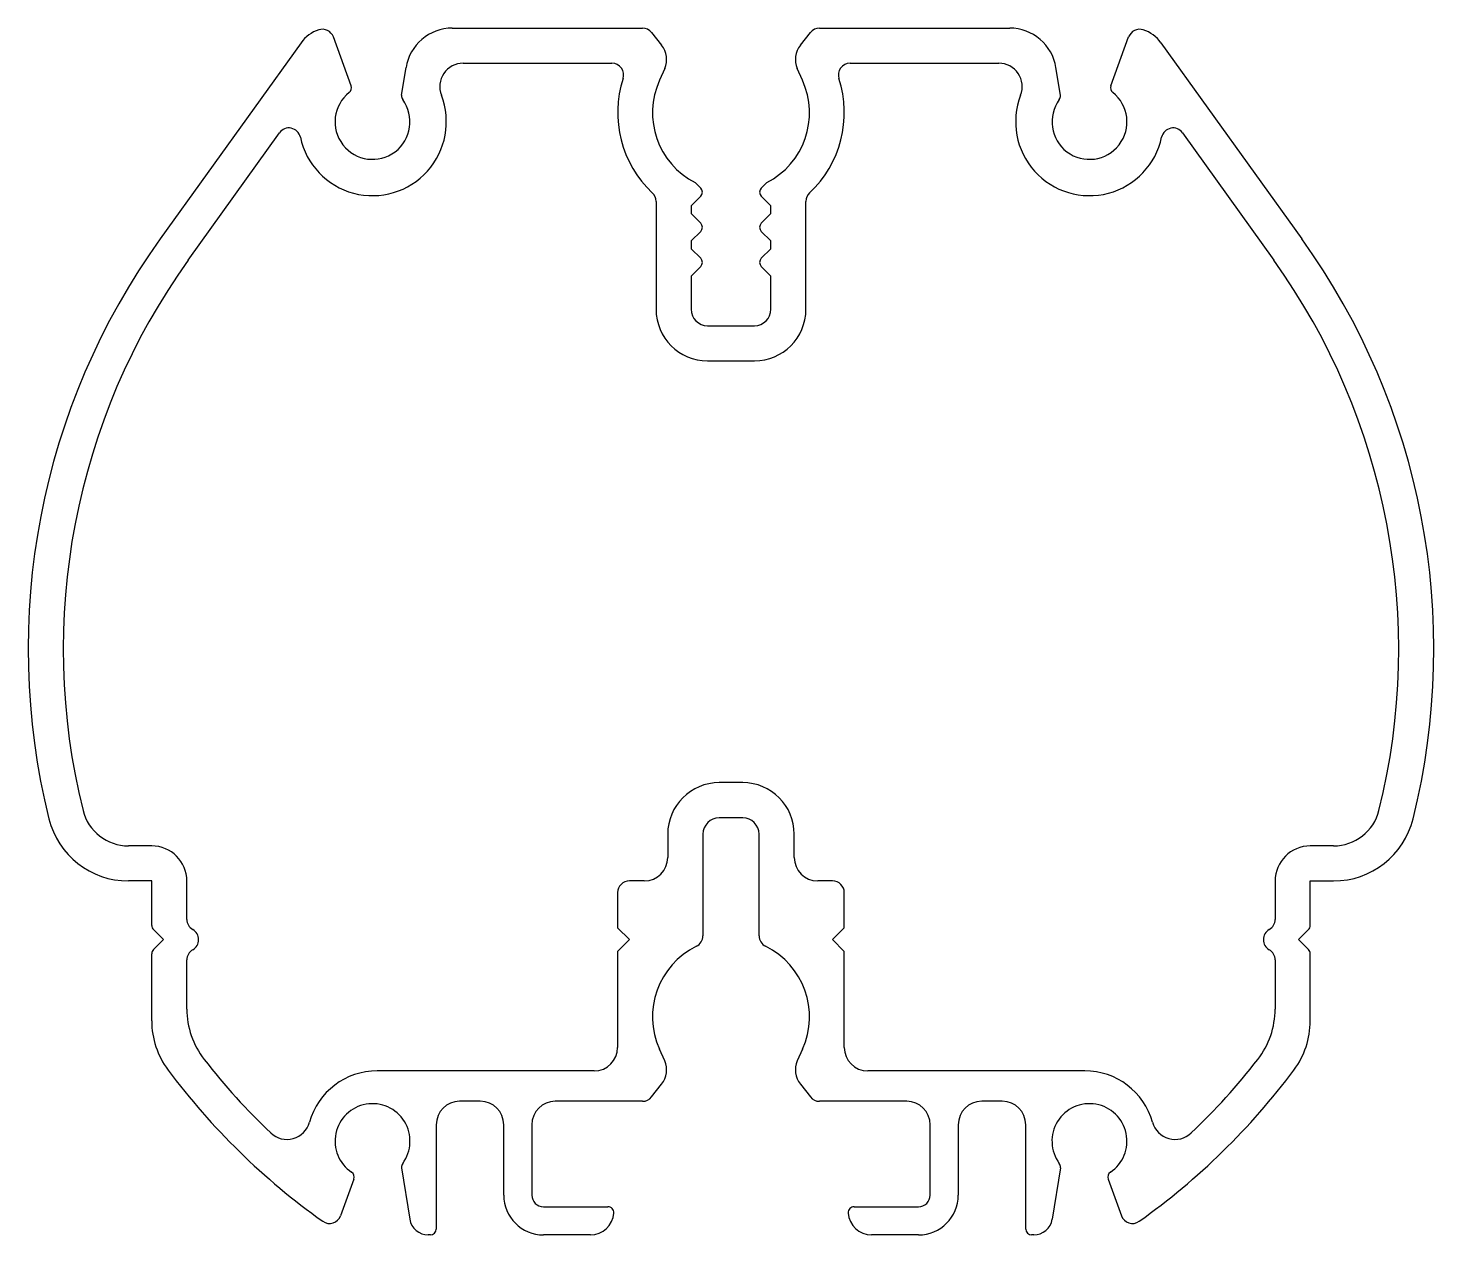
# Model space of a CAD drawing. Extents: x 2189.2 to 2249.2, y 1571 to 1622.5.
import ezdxf

# ---------------------------------------------------------------- set-up
doc = ezdxf.new("R2010")
doc.units = 0
doc.layers.add('03_QUOTE', color=4, linetype='CONTINUOUS')

msp = doc.modelspace()

# ---------------------------------------------------------------- linework, layer by layer
at = {"layer": '03_QUOTE', "color": 0}
for p, q in [((2207.352, 1622.453), (2215.467, 1622.453)), ((2223.028, 1622.453), (2231.143, 1622.453)), ((2200.896, 1621.828), (2194.882, 1613.455)), ((2203.034, 1619.989), (2202.275, 1622.075)), ((2215.861, 1622.262), (2216.285, 1621.72)), ((2222.21, 1621.72), (2222.634, 1622.262)), ((2235.461, 1619.989), (2236.22, 1622.075)), ((2237.598, 1621.828), (2243.613, 1613.455)), ((2205.19, 1619.589), (2205.377, 1620.766)), ((2207.817, 1620.953), (2214.167, 1620.953)), ((2216.423, 1620.726), (2216.198, 1620.23)), ((2222.297, 1620.23), (2222.071, 1620.726)), ((2224.328, 1620.953), (2230.678, 1620.953)), ((2233.304, 1619.589), (2233.118, 1620.766)), ((2196.078, 1612.55), (2199.971, 1617.984)), ((2238.524, 1617.984), (2242.416, 1612.55)), ((2217.724, 1615.86), (2217.953, 1615.63)), ((2220.541, 1615.63), (2220.771, 1615.86)), ((2217.953, 1615.277), (2217.547, 1614.87)), ((2220.947, 1614.87), (2220.541, 1615.277)), ((2216.047, 1615.061), (2216.047, 1610.453)), ((2217.547, 1614.87), (2217.547, 1614.536)), ((2220.947, 1614.536), (2220.947, 1614.87)), ((2222.447, 1610.453), (2222.447, 1615.061)), ((2217.547, 1614.536), (2217.953, 1614.13)), ((2220.541, 1614.13), (2220.947, 1614.536)), ((2217.953, 1613.777), (2217.547, 1613.37)), ((2220.947, 1613.37), (2220.541, 1613.777)), ((2217.547, 1613.37), (2217.547, 1613.036)), ((2217.547, 1613.036), (2217.953, 1612.63)), ((2220.541, 1612.63), (2220.947, 1613.036)), ((2220.947, 1613.036), (2220.947, 1613.37)), ((2217.953, 1612.277), (2217.547, 1611.87)), ((2220.947, 1611.87), (2220.541, 1612.277)), ((2217.547, 1611.87), (2217.547, 1610.453)), ((2220.947, 1610.453), (2220.947, 1611.87)), ((2218.247, 1609.753), (2220.247, 1609.753)), ((2218.247, 1608.253), (2220.247, 1608.253)), ((2219.747, 1590.253), (2218.747, 1590.253)), ((2219.747, 1588.753), (2218.747, 1588.753)), ((2216.547, 1588.053), (2216.547, 1587.058)), ((2218.047, 1588.053), (2218.047, 1583.718)), ((2220.447, 1583.718), (2220.447, 1588.053)), ((2221.947, 1587.058), (2221.947, 1588.053)), ((2194.523, 1587.553), (2193.532, 1587.553)), ((2244.963, 1587.553), (2243.971, 1587.553)), ((2194.523, 1586.058), (2193.531, 1586.058)), ((2194.523, 1584.157), (2194.523, 1586.058)), ((2196.023, 1584.419), (2196.023, 1586.053)), ((2215.547, 1586.058), (2214.91, 1586.058)), ((2223.584, 1586.058), (2222.947, 1586.058)), ((2242.471, 1586.053), (2242.471, 1584.419)), ((2243.971, 1584.157), (2243.971, 1586.058)), ((2243.971, 1586.058), (2244.964, 1586.058)), ((2214.41, 1585.558), (2214.41, 1584.053)), ((2224.084, 1584.053), (2224.084, 1585.558)), ((2214.41, 1584.053), (2214.91, 1583.553)), ((2223.584, 1583.553), (2224.084, 1584.053)), ((2195.023, 1583.553), (2194.597, 1583.98)), ((2194.597, 1583.127), (2195.023, 1583.553)), ((2214.91, 1583.553), (2214.41, 1583.053)), ((2224.084, 1583.053), (2223.584, 1583.553)), ((2243.471, 1583.553), (2243.898, 1583.98)), ((2243.898, 1583.127), (2243.471, 1583.553)), ((2194.523, 1580.085), (2194.523, 1582.95)), ((2214.41, 1583.053), (2214.41, 1578.953)), ((2224.084, 1578.953), (2224.084, 1583.053)), ((2243.971, 1580.085), (2243.971, 1582.95)), ((2196.023, 1580.592), (2196.023, 1582.687)), ((2242.471, 1582.687), (2242.471, 1580.592)), ((2216.423, 1578.381), (2216.198, 1578.877)), ((2222.297, 1578.877), (2222.071, 1578.381)), ((2213.41, 1577.953), (2204.147, 1577.953)), ((2234.347, 1577.953), (2225.084, 1577.953)), ((2215.861, 1576.845), (2216.285, 1577.387)), ((2222.21, 1577.387), (2222.634, 1576.845)), ((2208.547, 1576.653), (2207.666, 1576.653)), ((2215.467, 1576.653), (2211.747, 1576.653)), ((2226.747, 1576.653), (2223.028, 1576.653)), ((2230.828, 1576.653), (2229.947, 1576.653)), ((2206.666, 1575.653), (2206.666, 1571.203)), ((2209.547, 1572.653), (2209.547, 1575.653)), ((2210.747, 1575.653), (2210.747, 1572.653)), ((2227.747, 1572.653), (2227.747, 1575.653)), ((2228.947, 1575.653), (2228.947, 1572.653)), ((2231.828, 1571.203), (2231.828, 1575.653)), ((2205.19, 1573.818), (2205.537, 1571.628)), ((2233.304, 1573.818), (2232.958, 1571.628)), ((2203.152, 1573.331), (2202.583, 1571.768)), ((2235.342, 1573.331), (2235.911, 1571.768)), ((2211.247, 1572.153), (2213.996, 1572.153)), ((2224.499, 1572.153), (2227.247, 1572.153)), ((2206.416, 1570.953), (2206.327, 1570.953)), ((2213.247, 1570.953), (2211.247, 1570.953)), ((2227.247, 1570.953), (2225.247, 1570.953)), ((2232.167, 1570.953), (2232.078, 1570.953))]:
    msp.add_line(p, q, dxfattribs=at)
for centre, radius, start, end in [((2201.805, 1621.904), 0.5, 20, 108.04597), ((2207.352, 1620.453), 2, 90, 171), ((2215.467, 1621.953), 0.5, 38.05782, 90), ((2223.028, 1621.953), 0.5, 90, 141.94218), ((2231.143, 1620.453), 2, 9, 90), ((2236.69, 1621.904), 0.5, 71.95403, 160), ((2202.115, 1620.953), 1.5, 108.04597, 144.30966), ((2236.38, 1620.953), 1.5, 35.69034, 71.95403), ((2215.497, 1621.103), 1, 337.81663, 38.05782), ((2222.997, 1621.103), 1, 141.94218, 202.18337), ((2207.817, 1619.953), 1, 90, 201.18901), ((2214.167, 1620.453), 0.5, 341.91472, 90), ((2224.328, 1620.453), 0.5, 90, 198.08528), ((2230.678, 1619.953), 1, 338.81099, 90), ((2219.097, 1618.843), 4.687, 161.91472, 226.81038), ((2219.247, 1618.843), 3.35, 155.548, 242.95168), ((2219.247, 1618.843), 3.35, 297.04832, 24.452), ((2219.397, 1618.843), 4.687, 313.18962, 18.08528), ((2203.947, 1618.453), 3.15, 192.02496, 21.18901), ((2203.947, 1618.453), 1.6, 128.37076, 36.35575), ((2202.799, 1619.904), 0.25, 308.37076, 20), ((2205.437, 1619.55), 0.25, 171, 216.35575), ((2234.547, 1618.453), 3.15, 158.81099, 347.97504), ((2234.547, 1618.453), 1.6, 143.64425, 51.62924), ((2233.057, 1619.55), 0.25, 323.64425, 9), ((2235.696, 1619.904), 0.25, 160, 231.62924), ((2200.377, 1617.693), 0.5, 12.02496, 144.3849), ((2238.117, 1617.693), 0.5, 35.6151, 167.97504), ((2215.547, 1615.061), 0.5, 0, 46.81038), ((2217.777, 1615.453), 0.25, 315, 45), ((2220.718, 1615.453), 0.25, 135, 225), ((2222.947, 1615.061), 0.5, 133.18962, 180), ((2217.777, 1613.953), 0.25, 315, 45), ((2220.718, 1613.953), 0.25, 135, 225), ((2219.247, 1595.953), 30, 144.30966, 193.96447), ((2219.247, 1595.953), 30, 346.03553, 35.69034), ((2219.247, 1595.953), 28.5, 144.3849, 193.97565), ((2217.777, 1612.453), 0.25, 315, 45), ((2220.718, 1612.453), 0.25, 135, 225), ((2219.247, 1595.953), 28.5, 346.02435, 35.6151), ((2218.247, 1610.453), 2.2, 180, 270), ((2218.247, 1610.453), 0.7, 180, 270), ((2220.247, 1610.453), 2.2, 270, 360), ((2220.247, 1610.453), 0.7, 270, 0), ((2218.747, 1588.053), 2.2, 90, 180), ((2219.747, 1588.053), 2.2, 0, 90), ((2193.532, 1589.553), 2, 193.97565, 270), ((2244.963, 1589.553), 2, 270, 346.02435), ((2193.531, 1589.558), 3.5, 193.96447, 270), ((2218.747, 1588.053), 0.7, 90, 180), ((2219.747, 1588.053), 0.7, 0, 90), ((2244.964, 1589.558), 3.5, 270, 346.03553), ((2194.523, 1586.053), 1.5, 0, 90), ((2215.547, 1587.058), 1, 270, 0), ((2222.947, 1587.058), 1, 180, 270), ((2243.971, 1586.053), 1.5, 90, 180), ((2214.91, 1585.558), 0.5, 90, 180), ((2223.584, 1585.558), 0.5, 0, 90), ((2194.773, 1584.157), 0.25, 180, 225), ((2196.523, 1584.419), 0.5, 180, 240), ((2241.971, 1584.419), 0.5, 300, 0), ((2243.721, 1584.157), 0.25, 315, 0), ((2196.023, 1583.553), 0.5, 300, 60), ((2217.547, 1583.718), 0.5, 296.20336, 0), ((2220.947, 1583.718), 0.5, 180, 243.79664), ((2242.471, 1583.553), 0.5, 120, 240), ((2194.773, 1582.95), 0.25, 135, 180), ((2196.523, 1582.687), 0.5, 120, 180), ((2219.247, 1580.263), 3.35, 116.20336, 204.452), ((2219.247, 1580.263), 3.35, 335.548, 63.79664), ((2241.971, 1582.687), 0.5, 0, 60), ((2243.721, 1582.95), 0.25, 0, 45), ((2199.523, 1580.592), 3.5, 180, 217.91188), ((2238.971, 1580.592), 3.5, 322.08812, 0), ((2198.023, 1580.085), 3.5, 180, 216.78363), ((2240.471, 1580.085), 3.5, 323.21637, 0), ((2213.41, 1578.953), 1, 270, 0), ((2225.084, 1578.953), 1, 180, 270), ((2219.247, 1595.953), 28.5, 217.91188, 226.4331), ((2215.497, 1578.003), 1, 321.94218, 22.18337), ((2222.997, 1578.003), 1, 157.81663, 218.05782), ((2219.247, 1595.953), 28.5, 313.5669, 322.08812), ((2219.247, 1595.953), 30, 216.78363, 234.49269), ((2204.147, 1574.953), 3, 90, 164.4202), ((2234.347, 1574.953), 3, 15.5798, 90), ((2219.247, 1595.953), 30, 305.50731, 323.21637), ((2215.467, 1577.153), 0.5, 270, 321.94218), ((2223.028, 1577.153), 0.5, 218.05782, 270), ((2203.947, 1574.953), 1.6, 323.64425, 236.16823), ((2207.666, 1575.653), 1, 90, 180), ((2208.547, 1575.653), 1, 0, 90), ((2211.747, 1575.653), 1, 90, 180), ((2226.747, 1575.653), 1, 0, 90), ((2229.947, 1575.653), 1, 90, 180), ((2230.828, 1575.653), 1, 0, 90), ((2234.547, 1574.953), 1.6, 303.83177, 216.35575), ((2200.294, 1576.028), 1, 226.4331, 344.4202), ((2238.2, 1576.028), 1, 195.5798, 313.5669), ((2205.437, 1573.857), 0.25, 143.64425, 189), ((2233.057, 1573.857), 0.25, 351, 36.35575), ((2202.917, 1573.417), 0.25, 340, 56.16823), ((2235.577, 1573.417), 0.25, 123.83177, 200), ((2211.247, 1572.653), 1.7, 180, 270), ((2211.247, 1572.653), 0.5, 180, 270), ((2227.247, 1572.653), 0.5, 270, 360), ((2227.247, 1572.653), 1.7, 270, 0), ((2213.996, 1571.903), 0.25, 356.17745, 90), ((2224.499, 1571.903), 0.25, 90, 183.82255), ((2202.114, 1571.939), 0.5, 234.49269, 340), ((2206.327, 1571.753), 0.8, 189, 270), ((2213.247, 1571.953), 1, 270, 356.17745), ((2225.247, 1571.953), 1, 183.82255, 270), ((2232.167, 1571.753), 0.8, 270, 351), ((2236.381, 1571.939), 0.5, 200, 305.50731), ((2206.416, 1571.203), 0.25, 270, 360), ((2232.078, 1571.203), 0.25, 180, 270)]:
    msp.add_arc(centre, radius, start, end, dxfattribs=at)

doc.saveas('drawing.dxf')
